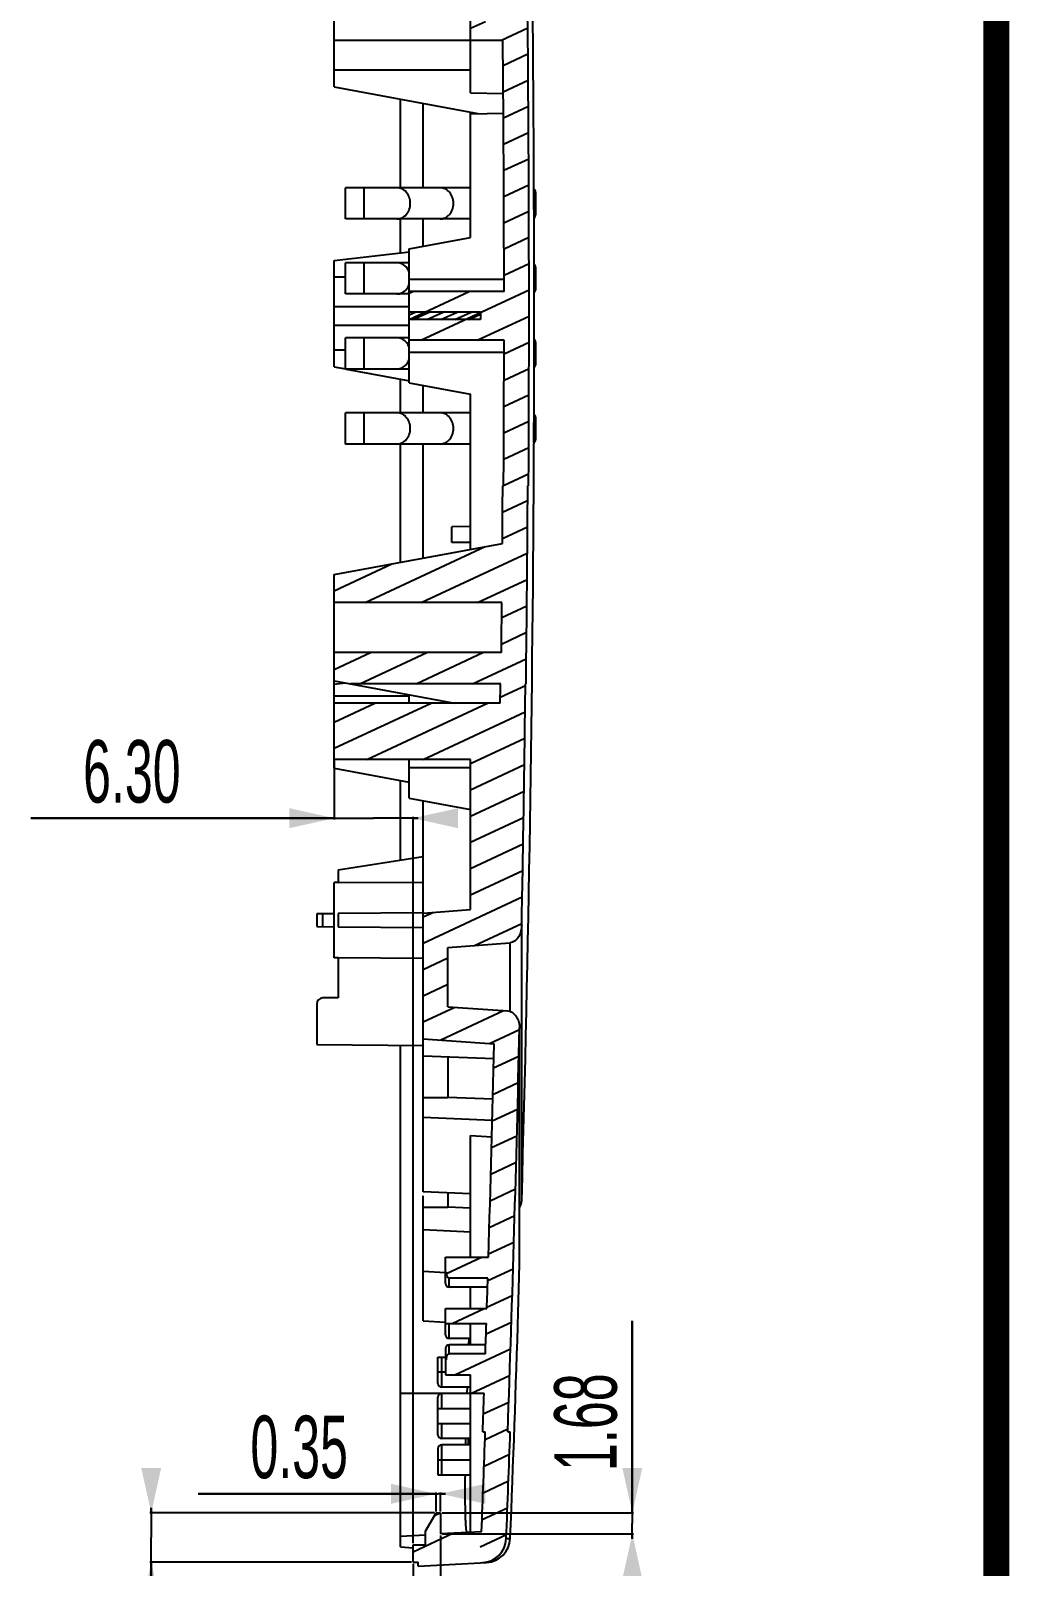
# Model space of a CAD drawing. Header units: millimetres. Extents: x -1 to 407, y -1 to 283.
# Drawn here: x 367.3 to 406.5, y 93.8 to 155.3 of the extents above; entities that cross this region are included whole.
import ezdxf
from ezdxf.enums import TextEntityAlignment as Align

# ---------------------------------------------------------------- set-up
doc = ezdxf.new("R2010")
doc.units = ezdxf.units.MM
doc.header["$LTSCALE"] = 23.1
doc.layers.get('0').update_dxf_attribs({"linetype": 'CONTINUOUS'})
doc.layers.add('_754668', color=7, linetype='CONTINUOUS')
doc.styles.get("Standard").update_dxf_attribs({"font": 'txt', "width": 0.6})
doc.dimstyles.new('DIMSTYLE_4', dxfattribs={"dimtxt": 2.5, "dimasz": 1.8, "dimexe": 0.05, "dimexo": 0.0625, "dimtad": 1, "dimlfac": 2, "dimzin": 0, "dimdsep": 46, "dimtxsty": 'Standard', "dimblk": '_FILLED', "dimblk1": '_FILLED', "dimblk2": '_FILLED', "dimcen": 0.09, "dimadec": 0, "dimazin": 0, "dimtp": 0.01, "dimtm": 0.01, "dimtfac": 1, "dimtofl": 0, "dimtmove": 0, "dimatfit": 3, "dimldrblk": '_FILLED', "dimfxl": 1, "dimtolj": 1, "dimtzin": 0, "dimarcsym": 0})

# ---------------------------------------------------------------- blocks, each defined once
blk = doc.blocks.new('_FILLED')
at = {"color": 0, "linetype": 'ByBlock'}
blk.add_solid([(0, 0), (-1, 0.222), (-1, -0.222)], dxfattribs=at)
blk = doc.blocks.new('*D102')
at = {"color": 2, "linetype": 'Continuous'}
for p, q in [((383.508, 95.973), (372.121, 95.973)), ((372.171, 95.973), (372.171, 96.173)), ((372.171, 96.173), (372.171, 94.985)), ((372.171, 85.429), (372.171, 94.985)), ((382.585, 93.998), (372.121, 93.998)), ((372.171, 93.998), (372.171, 85.429))]:
    blk.add_line(p, q, dxfattribs=at)
at = {"color": 2, "linetype": 'Continuous', "xscale": 1.8, "yscale": 1.8, "zscale": 1.8}
for p, rotation in [((372.171, 95.973), 270), ((372.171, 93.998), 90)]:
    blk.add_blockref('_FILLED', p, dxfattribs=dict(at, rotation=rotation))
at = {"color": 2, "linetype": 'Continuous', "width": 0.6}
blk.add_text('3.95', height=2.5, rotation=90, dxfattribs=at).set_placement((371.546, 91.429), align=Align.RIGHT)
blk = doc.blocks.new('*D103')
at = {"color": 2, "linetype": 'Continuous'}
for p, q in [((391.425, 95.973), (391.425, 103.649)), ((391.425, 103.649), (391.425, 95.553)), ((383.81, 95.973), (391.475, 95.973)), ((391.425, 94.932), (391.425, 95.553)), ((383.81, 95.132), (391.475, 95.132)), ((391.425, 95.132), (391.425, 94.932))]:
    blk.add_line(p, q, dxfattribs=at)
at = {"color": 2, "linetype": 'Continuous', "xscale": 1.8, "yscale": 1.8, "zscale": 1.8}
for p, rotation in [((391.425, 95.973), 270), ((391.425, 95.132), 90)]:
    blk.add_blockref('_FILLED', p, dxfattribs=dict(at, rotation=rotation))
at = {"color": 2, "linetype": 'Continuous', "width": 0.6}
blk.add_text('1.68', height=2.5, rotation=90, dxfattribs=at).set_placement((390.8, 97.649))
blk = doc.blocks.new('*D104')
at = {"color": 2, "linetype": 'Continuous'}
for p, q in [((383.571, 96.737), (374.044, 96.737)), ((374.044, 96.737), (383.659, 96.737)), ((383.571, 96.035), (383.571, 96.787)), ((383.948, 96.737), (383.659, 96.737)), ((383.748, 96.035), (383.748, 96.787)), ((383.748, 96.737), (383.948, 96.737))]:
    blk.add_line(p, q, dxfattribs=at)
at = {"color": 2, "linetype": 'Continuous', "xscale": 1.8, "yscale": 1.8, "zscale": 1.8}
blk.add_blockref('_FILLED', (383.571, 96.737), dxfattribs=at)
at = {"color": 2, "linetype": 'Continuous', "xscale": 1.8, "yscale": 1.8, "zscale": 1.8, "rotation": 180}
blk.add_blockref('_FILLED', (383.748, 96.737), dxfattribs=at)
at = {"color": 2, "linetype": 'Continuous', "width": 0.6}
blk.add_text('0.35', height=2.5, dxfattribs=at).set_placement((380.044, 97.362), align=Align.RIGHT)
blk = doc.blocks.new('*D105')
at = {"color": 2, "linetype": 'Continuous'}
for p, q in [((383.748, 95.07), (383.748, 88.996)), ((382.648, 93.935), (382.648, 88.996)), ((382.648, 89.046), (382.448, 89.046)), ((382.448, 89.046), (383.198, 89.046)), ((392.693, 89.046), (383.198, 89.046)), ((383.748, 89.046), (392.693, 89.046))]:
    blk.add_line(p, q, dxfattribs=at)
at = {"color": 2, "linetype": 'Continuous', "xscale": 1.8, "yscale": 1.8, "zscale": 1.8}
blk.add_blockref('_FILLED', (382.648, 89.046), dxfattribs=at)
at = {"color": 2, "linetype": 'Continuous', "xscale": 1.8, "yscale": 1.8, "zscale": 1.8, "rotation": 180}
blk.add_blockref('_FILLED', (383.748, 89.046), dxfattribs=at)
at = {"color": 2, "linetype": 'Continuous', "width": 0.6}
blk.add_text('2.20', height=2.5, dxfattribs=at).set_placement((386.693, 89.671))
blk = doc.blocks.new('*D123')
at = {"color": 2, "linetype": 'Continuous'}
for p, q in [((379.498, 126.049), (379.498, 123.708)), ((379.498, 123.758), (367.347, 123.758)), ((367.347, 123.758), (381.073, 123.758)), ((382.848, 123.758), (381.073, 123.758)), ((382.648, 94.76), (382.648, 123.808)), ((382.648, 123.758), (382.848, 123.758))]:
    blk.add_line(p, q, dxfattribs=at)
at = {"color": 2, "linetype": 'Continuous', "xscale": 1.8, "yscale": 1.8, "zscale": 1.8}
blk.add_blockref('_FILLED', (379.498, 123.758), dxfattribs=at)
at = {"color": 2, "linetype": 'Continuous', "xscale": 1.8, "yscale": 1.8, "zscale": 1.8, "rotation": 180}
blk.add_blockref('_FILLED', (382.648, 123.758), dxfattribs=at)
at = {"color": 2, "linetype": 'Continuous', "width": 0.6}
blk.add_text('6.30', height=2.5, dxfattribs=at).set_placement((373.347, 124.383), align=Align.RIGHT)

msp = doc.modelspace()

# ---------------------------------------------------------------- hatches: boundary and pattern name
at = {"linetype": 'Continuous'}
h = msp.add_hatch(dxfattribs=at)
h.set_pattern_fill('DEFAULT__5', color=2, scale=0.951796, angle=205, style=0, pattern_type=0)
h.set_pattern_definition([(205, (0, 0), (0.4022465, -0.8626204), [])])
edge = h.paths.add_edge_path()
edge.add_line((382.6477, 193.123), (382.1477, 193.0792))
edge.add_line((382.6477, 193.698), (382.6477, 193.123))
edge.add_line((382.6477, 193.698), (382.8477, 193.698))
edge.add_line((382.8477, 193.848), (382.8477, 193.698))
edge.add_line((385.3531, 193.7167), (382.8477, 193.848))
edge.add_arc((385.3009, 192.7179), 1.0001, 2.247931, 87.00606)
edge.add_spline(control_points=[(386.3002, 192.7571), (386.488, 187.9613), (386.6482, 183.1645), (386.7808, 178.3669)], knot_values=[0, 0, 0, 0, 1, 1, 1, 1], weights=[1, 0.9999889, 0.9999889, 1], degree=3, periodic=0)
edge.add_line((386.7808, 178.3669), (381.5808, 178.3669))
edge.add_line((379.4977, 178.753), (381.5808, 178.3669))
edge.add_line((379.4977, 179.878), (379.4977, 178.753))
edge.add_line((385.7375, 179.878), (379.4977, 179.878))
edge.add_spline(control_points=[(385.6782, 181.878), (385.6985, 181.2113), (385.7183, 180.5446), (385.7375, 179.878)], knot_values=[0, 0, 0, 0, 1, 1, 1, 1], weights=[1, 0.9999998, 0.9999998, 1], degree=3, periodic=0)
edge.add_line((385.6782, 181.878), (379.4977, 181.878))
edge.add_line((379.4977, 183.003), (379.4977, 181.878))
edge.add_line((379.4977, 183.003), (385.6074, 184.1353))
edge.add_spline(control_points=[(385.31, 192.4818), (385.4184, 189.7), (385.5176, 186.9178), (385.6074, 184.1353)], knot_values=[0, 0, 0, 0, 1, 1, 1, 1], weights=[1, 0.9999963, 0.9999963, 1], degree=3, periodic=0)
edge.add_line((382.1477, 192.6475), (385.31, 192.4818))
edge.add_line((382.1477, 193.0792), (382.1477, 192.6475))
edge = h.paths.add_edge_path()
edge.add_line((385.7875, 178.3669), (385.8079, 178.3669))
edge.add_line((385.7875, 178.3669), (381.5808, 178.3669))
edge.add_line((386.7808, 178.3669), (381.5808, 178.3669))
edge.add_line((386.7808, 178.3669), (386.8154, 178.3669))
edge.add_line((386.8154, 178.3669), (384.9477, 178.3669))
edge.add_line((385.8079, 178.3669), (384.9477, 178.3669))
edge = h.paths.add_edge_path()
edge.add_spline(control_points=[(385.8649, 176.5085), (385.8859, 175.7047), (385.9062, 174.901), (385.9257, 174.0972)], knot_values=[0, 0, 0, 0, 1, 1, 1, 1], weights=[1, 0.9999997, 0.9999997, 1], degree=3, periodic=0)
edge.add_line((385.8649, 176.5085), (384.9477, 176.5085))
edge.add_line((384.9477, 178.3669), (384.9477, 176.5085))
edge.add_line((386.8154, 178.3669), (384.9477, 178.3669))
edge.add_spline(control_points=[(386.8154, 178.3669), (386.8486, 177.1683), (386.88, 175.9697), (386.9096, 174.7711)], knot_values=[0, 0, 0, 0, 1, 1, 1, 1], weights=[1, 0.9999993, 0.9999993, 1], degree=3, periodic=0)
edge.add_spline(control_points=[(386.9096, 174.7711), (386.9119, 174.6797), (386.8857, 174.5139), (386.7746, 174.3037), (386.6155, 174.1701), (386.4988, 174.1348), (386.436, 174.1306)], knot_values=[0, 0, 0, 0, 0.25, 0.5, 0.75, 1, 1, 1, 1], degree=3, periodic=0)
edge.add_line((386.436, 174.1306), (385.9257, 174.0972))
edge = h.paths.add_edge_path()
edge.add_line((384.0477, 173.9742), (383.0477, 173.9742))
edge.add_line((384.0477, 173.9742), (384.0477, 171.8175))
edge.add_line((386.5232, 171.6504), (384.0477, 171.8175))
edge.add_spline(control_points=[(386.5232, 171.6504), (386.5798, 171.6465), (386.6837, 171.6158), (386.8173, 171.5138), (386.916, 171.3741), (386.98, 171.2023), (386.9955, 171.0835), (386.9968, 171.0215)], knot_values=[0, 0, 0, 0, 0.2, 0.4, 0.6, 0.8, 1, 1, 1, 1], degree=3, periodic=0)
edge.add_spline(control_points=[(386.9968, 171.0215), (387.2431, 159.6974), (387.3354, 148.3711), (387.2737, 137.0445)], knot_values=[0, 0, 0, 0, 1, 1, 1, 1], weights=[1, 0.9999384, 0.9999384, 1], degree=3, periodic=0)
edge.add_line((387.2737, 137.0445), (386.2735, 137.0445))
edge.add_spline(control_points=[(386.2917, 142.8731), (386.2902, 140.9302), (386.2841, 138.9873), (386.2735, 137.0445)], knot_values=[0, 0, 0, 0, 1, 1, 1, 1], weights=[1, 0.9999982, 0.9999982, 1], degree=3, periodic=0)
edge.add_line((386.2917, 142.8731), (382.4977, 142.8731))
edge.add_line((382.4977, 144.8228), (382.4977, 142.8731))
edge.add_line((386.2917, 144.8228), (382.4977, 144.8228))
edge.add_spline(control_points=[(386.2434, 154.878), (386.273, 151.5263), (386.2891, 148.1746), (386.2917, 144.8228)], knot_values=[0, 0, 0, 0, 1, 1, 1, 1], weights=[1, 0.9999946, 0.9999946, 1], degree=3, periodic=0)
edge.add_line((386.2434, 154.878), (384.9477, 154.878))
edge.add_line((384.9477, 155.628), (384.9477, 154.878))
edge.add_line((386.2365, 155.628), (384.9477, 155.628))
edge.add_spline(control_points=[(386.0102, 170.3812), (386.1147, 165.4639), (386.1901, 160.5461), (386.2365, 155.628)], knot_values=[0, 0, 0, 0, 1, 1, 1, 1], weights=[1, 0.9999884, 0.9999884, 1], degree=3, periodic=0)
edge.add_line((386.0102, 170.3812), (383.0477, 170.5851))
edge.add_line((383.0477, 173.9742), (383.0477, 170.5851))
edge = h.paths.add_edge_path()
edge.add_line((386.2389, 137.0445), (386.2735, 137.0445))
edge.add_line((387.2737, 137.0445), (386.2735, 137.0445))
edge.add_line((387.2391, 137.0445), (387.2737, 137.0445))
edge.add_line((387.2391, 137.0445), (386.2389, 137.0445))
edge = h.paths.add_edge_path()
edge.add_spline(control_points=[(386.2389, 137.0445), (386.2347, 136.2795), (386.2299, 135.5146), (386.2243, 134.7496)], knot_values=[0, 0, 0, 0, 1, 1, 1, 1], weights=[1, 0.9999997, 0.9999997, 1], degree=3, periodic=0)
edge.add_line((387.2391, 137.0445), (386.2389, 137.0445))
edge.add_spline(control_points=[(387.2391, 137.0445), (387.2247, 134.4069), (387.202, 131.7694), (387.171, 129.132)], knot_values=[0, 0, 0, 0, 1, 1, 1, 1], weights=[1, 0.9999967, 0.9999967, 1], degree=3, periodic=0)
edge.add_line((387.171, 129.132), (380.1504, 129.132))
edge.add_line((379.4977, 129.253), (380.1504, 129.132))
edge.add_line((379.4977, 130.378), (379.4977, 129.253))
edge.add_line((386.1848, 130.378), (379.4977, 130.378))
edge.add_spline(control_points=[(386.2047, 132.378), (386.1986, 131.7113), (386.192, 131.0446), (386.1848, 130.378)], knot_values=[0, 0, 0, 0, 1, 1, 1, 1], weights=[1, 0.9999998, 0.9999998, 1], degree=3, periodic=0)
edge.add_line((386.2047, 132.378), (379.4977, 132.378))
edge.add_line((379.4977, 133.503), (379.4977, 132.378))
edge.add_line((379.4977, 133.503), (386.2243, 134.7496))
edge = h.paths.add_edge_path()
edge.add_line((386.1476, 129.132), (386.1633, 129.132))
edge.add_line((386.1633, 129.132), (380.1504, 129.132))
edge.add_line((387.171, 129.132), (380.1504, 129.132))
edge.add_line((387.1479, 129.132), (387.171, 129.132))
edge.add_line((387.1479, 129.132), (386.1476, 129.132))
edge = h.paths.add_edge_path()
edge.add_line((383.9477, 106.198), (385.6666, 106.198))
edge.add_spline(control_points=[(385.895, 114.7378), (385.8286, 111.8909), (385.7525, 109.0443), (385.6666, 106.198)], knot_values=[0, 0, 0, 0, 1, 1, 1, 1], weights=[1, 0.9999961, 0.9999961, 1], degree=3, periodic=0)
edge.add_line((383.0477, 114.937), (385.895, 114.7378))
edge.add_line((383.0477, 114.937), (383.0477, 119.9591))
edge.add_line((383.0477, 119.9591), (384.9477, 120.1054))
edge.add_line((384.9477, 120.1054), (384.9477, 126.1115))
edge.add_line((384.9477, 126.1115), (379.4977, 126.1115))
edge.add_line((379.4977, 126.1115), (379.4977, 128.3615))
edge.add_line((386.1383, 128.3615), (379.4977, 128.3615))
edge.add_line((386.1476, 129.132), (386.1383, 128.3615))
edge.add_line((387.1479, 129.132), (386.1476, 129.132))
edge.add_spline(control_points=[(387.1479, 129.132), (387.11, 125.9117), (387.0596, 122.6915), (386.9968, 119.4716)], knot_values=[0, 0, 0, 0, 1, 1, 1, 1], weights=[1, 0.999995, 0.999995, 1], degree=3, periodic=0)
edge.add_spline(control_points=[(386.9968, 119.4716), (386.9957, 119.4136), (386.9842, 119.3008), (386.9382, 119.1361), (386.8645, 118.9916), (386.7694, 118.8783), (386.6546, 118.7998), (386.5688, 118.7759), (386.5232, 118.7725)], knot_values=[0, 0, 0, 0, 0.1666667, 0.3333333, 0.5, 0.6666667, 0.8333333, 1, 1, 1, 1], degree=3, periodic=0)
edge.add_line((384.0477, 118.5873), (386.5232, 118.7725))
edge.add_line((384.0477, 116.2184), (384.0477, 118.5873))
edge.add_line((384.0477, 116.2184), (386.436, 116.0478))
edge.add_spline(control_points=[(386.436, 116.0478), (386.4845, 116.0444), (386.5748, 116.0193), (386.6937, 115.9378), (386.789, 115.8233), (386.8608, 115.6801), (386.9032, 115.5185), (386.9109, 115.4082), (386.9096, 115.3516)], knot_values=[0, 0, 0, 0, 0.1666667, 0.3333333, 0.5, 0.6666667, 0.8333333, 1, 1, 1, 1], degree=3, periodic=0)
edge.add_spline(control_points=[(386.9096, 115.3516), (386.7869, 109.9713), (386.6295, 104.592), (386.4372, 99.2138)], knot_values=[0, 0, 0, 0, 1, 1, 1, 1], weights=[1, 0.9999861, 0.9999861, 1], degree=3, periodic=0)
edge.add_line((386.4372, 99.2138), (385.4364, 99.2138))
edge.add_spline(control_points=[(385.4903, 100.748), (385.4727, 100.2366), (385.4547, 99.7252), (385.4364, 99.2138)], knot_values=[0, 0, 0, 0, 1, 1, 1, 1], weights=[1, 0.9999999, 0.9999999, 1], degree=3, periodic=0)
edge.add_line((385.4903, 100.748), (384.9477, 100.748))
edge.add_line((384.9477, 100.748), (384.9477, 101.498))
edge.add_line((383.9477, 101.498), (384.9477, 101.498))
edge.add_line((383.9477, 102.098), (383.9477, 101.498))
edge.add_line((383.9477, 102.098), (383.9855, 102.098))
edge.add_spline(control_points=[(383.9855, 102.098), (383.9855, 102.1198), (383.9875, 102.1624), (383.9994, 102.2291), (384.0191, 102.2818), (384.0509, 102.3252), (384.0806, 102.3389), (384.0977, 102.3389)], knot_values=[0, 0, 0, 0, 0.2, 0.4, 0.6, 0.8, 1, 1, 1, 1], degree=3, periodic=0)
edge.add_line((385.5443, 102.3389), (384.0977, 102.3389))
edge.add_spline(control_points=[(385.5839, 103.548), (385.5709, 103.1449), (385.5577, 102.7419), (385.5443, 102.3389)], knot_values=[0, 0, 0, 0, 1, 1, 1, 1], weights=[1, 0.9999999, 0.9999999, 1], degree=3, periodic=0)
edge.add_line((383.9477, 103.548), (385.5839, 103.548))
edge.add_line((383.9477, 103.548), (383.9477, 104.148))
edge.add_line((383.9477, 104.148), (385.6031, 104.148))
edge.add_spline(control_points=[(385.641, 105.357), (385.6286, 104.954), (385.6159, 104.551), (385.6031, 104.148)], knot_values=[0, 0, 0, 0, 1, 1, 1, 1], weights=[1, 0.9999999, 0.9999999, 1], degree=3, periodic=0)
edge.add_line((385.641, 105.357), (384.0977, 105.357))
edge.add_spline(control_points=[(384.0977, 105.357), (384.0842, 105.357), (384.0597, 105.3656), (384.0292, 105.3978), (384.0087, 105.4395), (383.9949, 105.4887), (383.9872, 105.5417), (383.9855, 105.5789), (383.9855, 105.598)], knot_values=[0, 0, 0, 0, 0.1666667, 0.3333333, 0.5, 0.6666667, 0.8333333, 1, 1, 1, 1], degree=3, periodic=0)
edge.add_line((383.9477, 105.598), (383.9855, 105.598))
edge.add_line((383.9477, 105.598), (383.9477, 106.198))
edge = h.paths.add_edge_path()
edge.add_line((385.4364, 99.2138), (385.5397, 99.2138))
edge.add_line((386.4372, 99.2138), (385.4364, 99.2138))
edge.add_line((386.4372, 99.2138), (386.5405, 99.2138))
edge.add_line((386.5405, 99.2138), (385.5397, 99.2138))
edge = h.paths.add_edge_path()
edge.add_spline(control_points=[(385.5397, 99.2138), (385.4921, 97.8819), (385.4423, 96.5501), (385.3904, 95.2183)], knot_values=[0, 0, 0, 0, 1, 1, 1, 1], weights=[1, 0.9999991, 0.9999991, 1], degree=3, periodic=0)
edge.add_line((386.5405, 99.2138), (385.5397, 99.2138))
edge.add_spline(control_points=[(386.5405, 99.2138), (386.4896, 97.7901), (386.4363, 96.3665), (386.3806, 94.943)], knot_values=[0, 0, 0, 0, 1, 1, 1, 1], weights=[1, 0.999999, 0.999999, 1], degree=3, periodic=0)
edge.add_arc((385.3812, 94.9822), 1.0001, 272.996809, 357.753259)
edge.add_line((382.8477, 93.848), (385.4335, 93.9835))
edge.add_line((382.8477, 93.848), (382.8477, 93.998))
edge.add_line((382.6477, 93.998), (382.8477, 93.998))
edge.add_line((382.6477, 93.998), (382.6477, 94.698))
edge.add_line((382.6477, 94.698), (383.1477, 94.698))
edge.add_line((383.1477, 94.698), (383.1477, 95.248))
edge.add_line((383.1477, 95.248), (383.5707, 95.973))
edge.add_line((383.5707, 95.973), (383.7477, 95.973))
edge.add_line((383.7477, 95.973), (383.7477, 95.1322))
edge.add_line((385.3904, 95.2183), (383.7477, 95.1322))
h = msp.add_hatch(dxfattribs=at)
h.set_pattern_fill('DEFAULT__4', color=2, scale=0.236676, angle=205, style=0, pattern_type=0)
h.set_pattern_definition([(205, (0, 0), (0.10002356, -0.21450122), [])])
edge = h.paths.add_edge_path()
edge.add_line((385.3477, 143.6966), (382.4977, 143.6966))
edge.add_line((382.4977, 143.9993), (382.4977, 143.6966))
edge.add_line((385.3477, 143.9993), (382.4977, 143.9993))
edge.add_line((385.3477, 143.9993), (385.3477, 143.6966))

# ---------------------------------------------------------------- linework, layer by layer
at = {"color": 7, "linetype": 'Continuous'}
for p, q in [((384.9477, 148.973), (379.9477, 148.973)), ((379.9477, 147.7231), (379.9477, 148.9729)), ((380.6977, 147.723), (380.6977, 148.973)), ((387.5477, 148.802), (387.5477, 147.8939)), ((384.9477, 147.723), (379.9477, 147.723)), ((382.4977, 145.973), (379.9477, 145.973)), ((379.9477, 144.7231), (379.9477, 145.9729)), ((380.6977, 144.723), (380.6977, 145.973)), ((387.5477, 145.802), (387.5477, 144.8939)), ((382.4977, 144.723), (379.9477, 144.723)), ((382.4977, 142.9353), (382.4977, 144.76)), ((385.3477, 143.9993), (382.4977, 143.9993)), ((385.3477, 143.9993), (385.3477, 143.6966)), ((385.3477, 143.6966), (382.4977, 143.6966)), ((382.4977, 142.973), (379.9477, 142.973)), ((379.9477, 141.7231), (379.9477, 142.9729)), ((380.6977, 141.723), (380.6977, 142.973)), ((387.5477, 142.802), (387.5477, 141.8939)), ((382.4977, 141.723), (379.9477, 141.723)), ((384.9477, 139.973), (379.9477, 139.973)), ((379.9477, 138.7231), (379.9477, 139.9729)), ((380.6977, 138.723), (380.6977, 139.973)), ((387.5477, 139.802), (387.5477, 138.8939)), ((384.9477, 138.723), (379.9477, 138.723))]:
    msp.add_line(p, q, dxfattribs=at)
at = {"color": 7, "linetype": 'Continuous', "const_width": 1.0331}
msp.add_lwpolyline([(405.9954, 0), (405.9954, 281.9972)], dxfattribs=at)
at = {"color": 7, "linetype": 'Continuous'}
for centre, radius, start, end in [((387.3977, 148.802), 0.15, 0, 53.280671), ((387.3977, 147.8939), 0.15, 308.97334, 360), ((387.3977, 145.802), 0.15, 0, 48.581208), ((381.9093, 145.3114), 0.6208, 321.40996, 330.962678), ((381.9272, 145.2975), 0.5982, 319.459502, 321.385504), ((387.3977, 144.8939), 0.15, 312.160494, 360), ((381.9272, 142.3984), 0.5982, 38.614496, 40.540498), ((381.9041, 142.381), 0.6271, 29.084938, 38.542423), ((387.3977, 142.802), 0.15, 0, 47.839506), ((387.3977, 141.8939), 0.15, 311.418792, 360), ((387.3977, 139.802), 0.15, 0, 51.02666), ((387.3977, 138.8939), 0.15, 306.719329, 360)]:
    msp.add_arc(centre, radius, start, end, dxfattribs=at)
for points, knots in [([(382.538, 148.348), (382.538, 148.4289), (382.5111, 148.5893), (382.3937, 148.7962), (382.2142, 148.9385), (382.0676, 148.9729), (381.9968, 148.9729)], [0, 0, 0, 0, 0.2663561, 0.5233996, 0.766783, 1, 1, 1, 1]), ([(384.2701, 148.348), (384.2701, 148.4289), (384.2431, 148.5893), (384.1257, 148.7962), (383.9463, 148.9385), (383.7997, 148.9729), (383.7288, 148.9729)], [0, 0, 0, 0, 0.2663561, 0.5233996, 0.766783, 1, 1, 1, 1]), ([(381.9968, 147.723), (382.0676, 147.723), (382.2142, 147.7574), (382.3937, 147.8997), (382.5111, 148.1067), (382.538, 148.2671), (382.538, 148.348)], [0, 0, 0, 0, 0.233217, 0.4766004, 0.7336439, 1, 1, 1, 1]), ([(383.7288, 147.723), (383.7997, 147.723), (383.9463, 147.7574), (384.1257, 147.8997), (384.2431, 148.1067), (384.2701, 148.2671), (384.2701, 148.348)], [0, 0, 0, 0, 0.233217, 0.4766004, 0.7336439, 1, 1, 1, 1]), ([(382.5019, 145.5724), (382.4828, 145.6298), (382.4301, 145.738), (382.3107, 145.8687), (382.162, 145.9533), (382.0511, 145.9729), (381.9968, 145.9729)], [0, 0, 0, 0, 0.2645352, 0.5187655, 0.7626314, 1, 1, 1, 1]), ([(382.4521, 145.0101), (382.4571, 145.019), (382.4763, 145.0556), (382.4921, 145.094), (382.5019, 145.1235)], [0, 0, 0, 0, 0.2480279, 1, 1, 1, 1]), ([(381.9968, 144.723), (382.0682, 144.723), (382.2158, 144.7578), (382.3333, 144.852), (382.3818, 144.9087)], [0, 0, 0, 0, 0.4892018, 1, 1, 1, 1]), ([(382.3818, 142.7873), (382.3333, 142.8439), (382.2158, 142.9381), (382.0682, 142.9729), (381.9968, 142.9729)], [0, 0, 0, 0, 0.5107982, 1, 1, 1, 1]), ([(382.5019, 142.5724), (382.4987, 142.5823), (382.4847, 142.6212), (382.4672, 142.6588), (382.4521, 142.6859)], [0, 0, 0, 0, 0.2521585, 1, 1, 1, 1]), ([(381.9968, 141.723), (382.0511, 141.723), (382.162, 141.7426), (382.3107, 141.8272), (382.4301, 141.9579), (382.4828, 142.0661), (382.5019, 142.1235)], [0, 0, 0, 0, 0.2373686, 0.4812345, 0.7354648, 1, 1, 1, 1]), ([(382.538, 139.348), (382.538, 139.4289), (382.5111, 139.5893), (382.3937, 139.7962), (382.2142, 139.9385), (382.0676, 139.9729), (381.9968, 139.9729)], [0, 0, 0, 0, 0.2663561, 0.5233996, 0.766783, 1, 1, 1, 1]), ([(384.2701, 139.348), (384.2701, 139.4289), (384.2431, 139.5893), (384.1257, 139.7962), (383.9463, 139.9385), (383.7997, 139.9729), (383.7288, 139.9729)], [0, 0, 0, 0, 0.2663561, 0.5233996, 0.766783, 1, 1, 1, 1]), ([(381.9968, 138.723), (382.0676, 138.723), (382.2142, 138.7574), (382.3937, 138.8997), (382.5111, 139.1067), (382.538, 139.2671), (382.538, 139.348)], [0, 0, 0, 0, 0.233217, 0.4766004, 0.7336439, 1, 1, 1, 1]), ([(383.7288, 138.723), (383.7997, 138.723), (383.9463, 138.7574), (384.1257, 138.8997), (384.2431, 139.1067), (384.2701, 139.2671), (384.2701, 139.348)], [0, 0, 0, 0, 0.233217, 0.4766004, 0.7336439, 1, 1, 1, 1])]:
    msp.add_open_spline(points, degree=3, knots=knots, dxfattribs=at)
at = {"layer": '_754668', "color": 7, "linetype": 'Continuous'}
for p, q in [((384.9477, 152.7648), (384.9477, 170.4544)), ((379.4977, 153.002), (379.4977, 157.252)), ((379.4977, 154.878), (386.2434, 154.878)), ((384.9477, 153.6746), (379.4977, 153.6746)), ((379.4977, 153.002), (385.2472, 151.9364)), ((382.1477, 148.973), (382.1477, 152.5108)), ((383.0477, 148.973), (383.0477, 152.344)), ((384.9477, 152.7648), (386.2741, 152.7416)), ((384.9477, 146.9831), (384.9477, 151.9919)), ((384.9477, 151.9311), (386.2794, 151.9544)), ((387.4872, 148.9693), (387.487, 149.0205)), ((387.4874, 148.932), (387.4872, 148.9693)), ((387.4877, 148.8235), (387.4874, 148.932)), ((387.4895, 148.348), (387.4877, 148.8235)), ((387.4912, 147.8726), (387.4895, 148.348)), ((382.1477, 146.3639), (382.1477, 147.723)), ((383.0477, 146.6309), (383.0477, 147.723)), ((387.4915, 147.7678), (387.4912, 147.8726)), ((387.4917, 147.7267), (387.4915, 147.7678)), ((387.4915, 147.7678), (387.4917, 147.7267)), ((387.4919, 147.6755), (387.4917, 147.7267)), ((387.4959, 146.0203), (387.4919, 147.6755)), ((382.4977, 146.529), (384.9477, 146.9831)), ((379.4977, 146.062), (382.5118, 146.4054)), ((382.4977, 141.1669), (382.4977, 146.529)), ((379.4977, 141.812), (379.4977, 146.062)), ((387.4959, 145.9691), (387.4959, 146.0203)), ((387.496, 145.9239), (387.4959, 145.9691)), ((387.4961, 145.8234), (387.496, 145.9239)), ((387.4967, 145.348), (387.4961, 145.8234)), ((379.9477, 145.3893), (379.4977, 145.3893)), ((386.3049, 145.3003), (382.4977, 145.3003)), ((387.4972, 144.8726), (387.4967, 145.348)), ((386.2917, 144.8228), (382.4977, 144.8228)), ((387.4973, 144.7734), (387.4972, 144.8726)), ((387.4974, 144.7268), (387.4973, 144.7734)), ((387.4975, 144.6756), (387.4974, 144.7268)), ((387.4975, 143.0203), (387.4975, 144.6756)), ((379.4977, 144.223), (382.4977, 144.223)), ((379.4977, 143.473), (382.4977, 143.473)), ((379.4977, 142.4846), (379.9477, 142.4846)), ((386.2917, 142.8731), (382.4977, 142.8731)), ((387.4967, 142.348), (387.4972, 142.8234)), ((387.4972, 142.8234), (387.4973, 142.9225)), ((387.4973, 142.9225), (387.4974, 142.9691)), ((387.4974, 142.9691), (387.4975, 143.0203)), ((382.4977, 142.3956), (386.3049, 142.3956)), ((387.496, 141.7721), (387.4961, 141.8726)), ((387.4961, 141.8726), (387.4967, 142.348)), ((379.4977, 141.812), (379.9487, 141.7284)), ((379.9779, 141.723), (382.5137, 141.253)), ((382.1477, 139.973), (382.1477, 141.3208)), ((387.4919, 140.0204), (387.4959, 141.6756)), ((387.4959, 141.7268), (387.496, 141.7721)), ((387.4959, 141.6756), (387.4959, 141.7268)), ((382.4977, 141.1669), (384.9477, 140.7129)), ((383.0477, 139.973), (383.0477, 141.065)), ((384.9477, 134.5131), (384.9477, 140.7129)), ((387.4895, 139.348), (387.4912, 139.8234)), ((387.4912, 139.8234), (387.4915, 139.9281)), ((387.4915, 139.9281), (387.4917, 139.9692)), ((387.4917, 139.9692), (387.4919, 140.0204)), ((387.4874, 138.764), (387.4877, 138.8725)), ((387.4877, 138.8725), (387.4895, 139.348)), ((382.1477, 133.9941), (382.1477, 138.723)), ((383.0477, 134.1609), (383.0477, 138.723)), ((387.487, 138.6754), (387.4872, 138.7267)), ((387.4874, 138.764), (387.4872, 138.7266)), ((386.2389, 137.0445), (386.2735, 137.0445)), ((387.2391, 137.0445), (387.2737, 137.0445)), ((384.9477, 135.4186), (384.1977, 135.4055)), ((384.1977, 134.7904), (384.1977, 135.4055)), ((379.4977, 133.503), (386.2243, 134.7496)), ((384.9477, 134.7773), (384.1977, 134.7904)), ((379.4977, 125.753), (379.4977, 133.503)), ((386.2047, 132.378), (379.4977, 132.378)), ((386.1848, 130.378), (379.4977, 130.378)), ((379.4977, 129.253), (384.3078, 128.3615)), ((379.4977, 129.1154), (379.9325, 129.1724)), ((386.1633, 129.132), (380.1504, 129.132)), ((387.1479, 129.132), (387.171, 129.132)), ((382.4977, 128.6398), (379.4977, 128.6398)), ((386.1383, 128.3615), (379.4977, 128.3615)), ((382.4977, 128.3615), (382.4977, 128.6903)), ((384.9477, 126.1115), (379.4977, 126.1115)), ((382.4977, 124.5554), (382.4977, 126.1115)), ((384.9477, 120.1054), (384.9477, 126.1115)), ((379.4977, 125.753), (382.4977, 125.1969)), ((382.4977, 125.7856), (384.9477, 125.7856)), ((382.1477, 122.0833), (382.1477, 125.2618)), ((382.4977, 124.5554), (384.9477, 124.1014)), ((383.0477, 108.8201), (383.0477, 124.4535)), ((379.6477, 121.6986), (383.0477, 122.2217)), ((379.6477, 121.6986), (379.6477, 121.1668)), ((379.6477, 121.1896), (379.4977, 121.1883)), ((379.4977, 118.1677), (379.4977, 121.1883)), ((383.0477, 121.1915), (379.6477, 121.1668)), ((379.4977, 119.9383), (378.7977, 119.9321)), ((378.7977, 119.9321), (378.7977, 119.4238)), ((379.0434, 119.4216), (379.0434, 119.9343)), ((383.0477, 119.9692), (379.6477, 119.9396)), ((379.6477, 119.9396), (379.6477, 119.4164)), ((383.0477, 119.9591), (384.9477, 120.1054)), ((378.7977, 119.4238), (379.4977, 119.4177)), ((379.6477, 119.4164), (383.0477, 119.3867)), ((386.9968, 108.4629), (386.9968, 119.4716)), ((384.0477, 118.5873), (386.5232, 118.7725)), ((384.0477, 116.2184), (384.0477, 118.5873)), ((386.5232, 118.7725), (386.5232, 116.0478)), ((379.6477, 118.1664), (379.4977, 118.1677)), ((379.6477, 118.1892), (379.6477, 116.5773)), ((379.6477, 118.1892), (383.0477, 118.1645)), ((378.7977, 116.3168), (378.7977, 114.7031)), ((379.6477, 116.5773), (379.0434, 116.5667)), ((384.0477, 116.2184), (386.436, 116.0478)), ((383.0477, 114.937), (385.895, 114.7378)), ((386.9098, 115.3725), (386.9096, 115.3516)), ((386.9096, 105.9162), (386.9096, 115.3516)), ((386.9099, 105.931), (386.9099, 115.3722)), ((378.7977, 114.7031), (383.0477, 114.666)), ((382.1477, 94.6167), (382.1477, 114.6738)), ((385.895, 114.1268), (383.0477, 114.2411)), ((384.0477, 114.201), (384.0477, 112.5932)), ((383.0477, 112.5932), (384.0477, 112.5932)), ((385.8394, 112.5154), (384.0477, 112.5932)), ((383.0477, 111.8065), (385.8186, 111.6861)), ((384.9477, 106.198), (384.9477, 111.0604)), ((384.9477, 111.0604), (385.8016, 111.0075)), ((384.9477, 108.7299), (383.0477, 108.8201)), ((384.0477, 108.7726), (384.0477, 108.2019)), ((383.0477, 103.649), (383.0477, 108.652)), ((383.0477, 108.2019), (384.0477, 108.2019)), ((384.9477, 108.1573), (384.0477, 108.2019)), ((383.0477, 107.3046), (384.9477, 107.2105)), ((383.9477, 106.198), (385.6666, 106.198)), ((383.9477, 105.148), (383.9477, 106.198)), ((386.8612, 103.9601), (386.9096, 105.9162)), ((386.9096, 105.9164), (386.9099, 105.9311)), ((383.9468, 105.5786), (383.0477, 105.6234)), ((383.9477, 105.598), (383.9855, 105.598)), ((385.641, 105.357), (384.0977, 105.357)), ((384.0977, 104.998), (384.0977, 105.357)), ((385.641, 104.998), (384.0977, 104.998)), ((384.9477, 104.148), (384.9477, 104.998)), ((383.9477, 104.148), (385.6031, 104.148)), ((383.9477, 103.098), (383.9477, 104.148)), ((386.8613, 103.9647), (386.8612, 103.9601)), ((383.0477, 103.649), (383.9506, 103.6017)), ((383.9477, 103.548), (385.5839, 103.548)), ((384.0977, 102.948), (384.0977, 103.548)), ((384.9477, 102.698), (384.9477, 103.548)), ((384.9477, 102.948), (384.0977, 102.948)), ((385.5672, 102.698), (384.0977, 102.698)), ((384.0977, 102.3389), (384.0977, 102.698)), ((384.8793, 102.9477), (384.871, 102.6977)), ((383.6477, 102.198), (383.9477, 102.198)), ((383.6477, 101.148), (383.6477, 102.198)), ((383.7977, 100.998), (383.7977, 102.198)), ((383.9477, 102.548), (383.9477, 101.498)), ((383.9477, 102.098), (383.9855, 102.098)), ((385.5443, 102.3389), (384.0977, 102.3389)), ((383.9477, 101.598), (383.6477, 101.598)), ((383.9477, 101.498), (384.9477, 101.498)), ((384.9477, 95.1951), (384.9477, 101.498)), ((385.4903, 100.748), (382.1477, 100.748)), ((384.9477, 100.998), (383.7977, 100.998)), ((383.7977, 100.148), (383.7977, 100.748)), ((384.8137, 100.9979), (384.8051, 100.748)), ((383.6477, 99.098), (383.6477, 100.598)), ((383.6477, 100.148), (384.9477, 100.148)), ((383.6477, 99.548), (384.9477, 99.548)), ((383.7977, 98.948), (383.7977, 99.548)), ((384.9477, 98.948), (383.7977, 98.948)), ((384.7528, 98.9366), (384.7474, 98.6868)), ((385.4364, 99.2138), (385.5397, 99.2138)), ((386.4372, 99.2138), (386.5405, 99.2138)), ((383.6477, 98.548), (383.6477, 97.498)), ((384.9477, 98.698), (383.7977, 98.698)), ((383.7977, 97.498), (383.7977, 98.698)), ((383.6477, 98.098), (384.9477, 98.098)), ((383.6477, 97.498), (384.9477, 97.498)), ((383.1477, 95.248), (383.5707, 95.973)), ((383.5707, 95.973), (383.7477, 95.973)), ((383.7477, 95.973), (383.7477, 95.1322)), ((383.1477, 94.698), (383.1477, 95.248)), ((385.3904, 95.2183), (383.7477, 95.1322)), ((382.1477, 95.0484), (383.1477, 95.1008)), ((382.1477, 94.6167), (382.6477, 94.573)), ((382.6477, 94.698), (383.1477, 94.698)), ((382.6477, 93.998), (382.6477, 94.698)), ((386.3806, 94.943), (386.541, 94.9514)), ((382.6477, 93.998), (382.8477, 93.998)), ((382.8477, 93.848), (382.8477, 93.998)), ((382.8477, 93.848), (385.5941, 93.9919))]:
    msp.add_line(p, q, dxfattribs=at)
for centre, radius, start, end in [((-862.5023, 143.848), 1250, 0.2370907, 1.6221506), ((-862.5023, 143.848), 1249.7945, 359.6880975, 1.2458483), ((-862.5023, 143.848), 1248.7943, 0.0447286, 0.5060727), ((-862.5023, 143.848), 1248.7943, 359.6878477, 359.9552714), ((-862.5023, 143.848), 1250, 358.3778494, 359.7629093), ((-862.5023, 143.848), 1248.7597, 359.5825463, 359.687839), ((-862.5023, 143.848), 1249.7599, 359.3253246, 359.6880889), ((-862.5023, 143.848), 1248.7597, 359.3819555, 359.4737243), ((-862.5023, 143.848), 1248.7366, 359.2894147, 359.3247717), ((-862.5023, 143.848), 1249.7368, 358.8823618, 359.3253122), ((379.0477, 116.3168), 0.25, 91, 180), ((-862.5023, 143.848), 1249.7368, 357.9532544, 358.6934331), ((-862.5023, 143.848), 1248.7366, 358.2722433, 358.664217), ((386.497, 108.477), 0.5, 327.149735, 358.377849), ((384.0977, 105.148), 0.15, 180, 270), ((-862.5023, 143.848), 1248.7366, 358.178138, 358.2336407), ((-862.5023, 143.848), 1250, 357.758175, 358.173254), ((-862.5023, 143.848), 1248.7366, 358.0950887, 358.150594), ((384.0977, 103.098), 0.15, 180, 270), ((384.0977, 102.548), 0.15, 90, 180), ((383.7977, 101.148), 0.15, 180, 270), ((383.7977, 100.598), 0.15, 90, 180), ((-862.5023, 143.848), 1248.7366, 357.9516143, 358.0220499), ((383.7977, 99.098), 0.15, 180, 270), ((-862.5023, 143.848), 1248.1873, 357.9270187, 357.9385019), ((-862.5023, 143.848), 1248.2017, 357.9270425, 357.9385257), ((-862.5023, 143.848), 1248.8399, 357.7683469, 357.9517837), ((-862.5023, 143.848), 1249.84, 357.757502, 357.9534234), ((383.7977, 98.548), 0.15, 90, 180), ((385.3812, 94.9822), 1.0001, 272.997012, 357.75332), ((385.5418, 94.9905), 1, 273, 357.758175)]:
    msp.add_arc(centre, radius, start, end, dxfattribs=at)
for points, knots in [([(386.9968, 119.4716), (386.9953, 119.3951), (386.9758, 119.2421), (386.8926, 119.026), (386.7476, 118.8433), (386.5987, 118.7782), (386.5232, 118.7725)], [0, 0, 0, 0, 0.2507501, 0.5013325, 0.7513845, 1, 1, 1, 1]), ([(386.436, 116.0478), (386.5102, 116.0426), (386.6571, 115.983), (386.8057, 115.8085), (386.8913, 115.5979), (386.9098, 115.4474), (386.9099, 115.3725)], [0, 0, 0, 0, 0.2489212, 0.4989086, 0.749357, 1, 1, 1, 1]), ([(384.0977, 105.357), (384.0743, 105.357), (384.019, 105.397), (383.9922, 105.4906), (383.9855, 105.562), (383.9855, 105.598)], [0, 0, 0, 0, 0.246237, 0.6221317, 1, 1, 1, 1]), ([(383.9855, 102.098), (383.9855, 102.1378), (383.9922, 102.2154), (384.0223, 102.2967), (384.053, 102.3214)], [0, 0, 0, 0, 0.5027635, 1, 1, 1, 1]), ([(384.7287, 97.4844), (384.7271, 97.3151), (384.725, 96.9939), (384.7253, 96.5407), (384.7294, 96.146), (384.7367, 95.8158), (384.748, 95.5533), (384.7606, 95.3656), (384.7769, 95.2512), (384.7894, 95.2022), (384.8003, 95.1874), (384.8051, 95.1876)], [0, 0, 0, 0, 0.2202759, 0.4177495, 0.5896538, 0.733644, 0.8477001, 0.9303649, 0.9806652, 0.9938004, 1, 1, 1, 1])]:
    msp.add_open_spline(points, degree=3, knots=knots, dxfattribs=at)
msp.add_open_spline([(384.053, 102.3214), (384.0655, 102.3314), (384.0817, 102.3389), (384.0977, 102.3389)], degree=3, dxfattribs=at)

# ---------------------------------------------------------------- dimensions: what is measured, and where the dimension line sits
at = {"color": 2, "linetype": 'Continuous'}
for base, p1, p2, picture, middle in [((382.6477, 123.7582), (379.4977, 126.1115), (382.6477, 94.698), '*D123', (370.3469, 123.7582)), ((383.7477, 96.7374), (383.5707, 95.973), (383.7477, 95.973), '*D104', (377.0436, 96.7374)), ((383.7477, 89.0463), (382.6477, 93.998), (383.7477, 95.1322), '*D105', (389.693, 89.0463))]:
    dim = msp.add_linear_dim(base=base, p1=p1, p2=p2, dimstyle='DIMSTYLE_4', dxfattribs=at)
    dim.commit()
    dim.dimension.update_dxf_attribs({"geometry": picture, "text_midpoint": middle, "dimtype": 160})
for base, p1, p2, angle, picture, middle in [((391.4255, 95.1322), (383.7477, 95.973), (383.7477, 95.1322), 270, '*D103', (391.4255, 100.6488)), ((372.1706, 95.973), (382.6477, 93.998), (383.5707, 95.973), 90, '*D102', (372.1706, 88.4287))]:
    dim = msp.add_linear_dim(base=base, p1=p1, p2=p2, angle=angle, dimstyle='DIMSTYLE_4', dxfattribs=at)
    dim.commit()
    dim.dimension.update_dxf_attribs({"geometry": picture, "text_midpoint": middle, "dimtype": 160})

doc.saveas('drawing.dxf')
